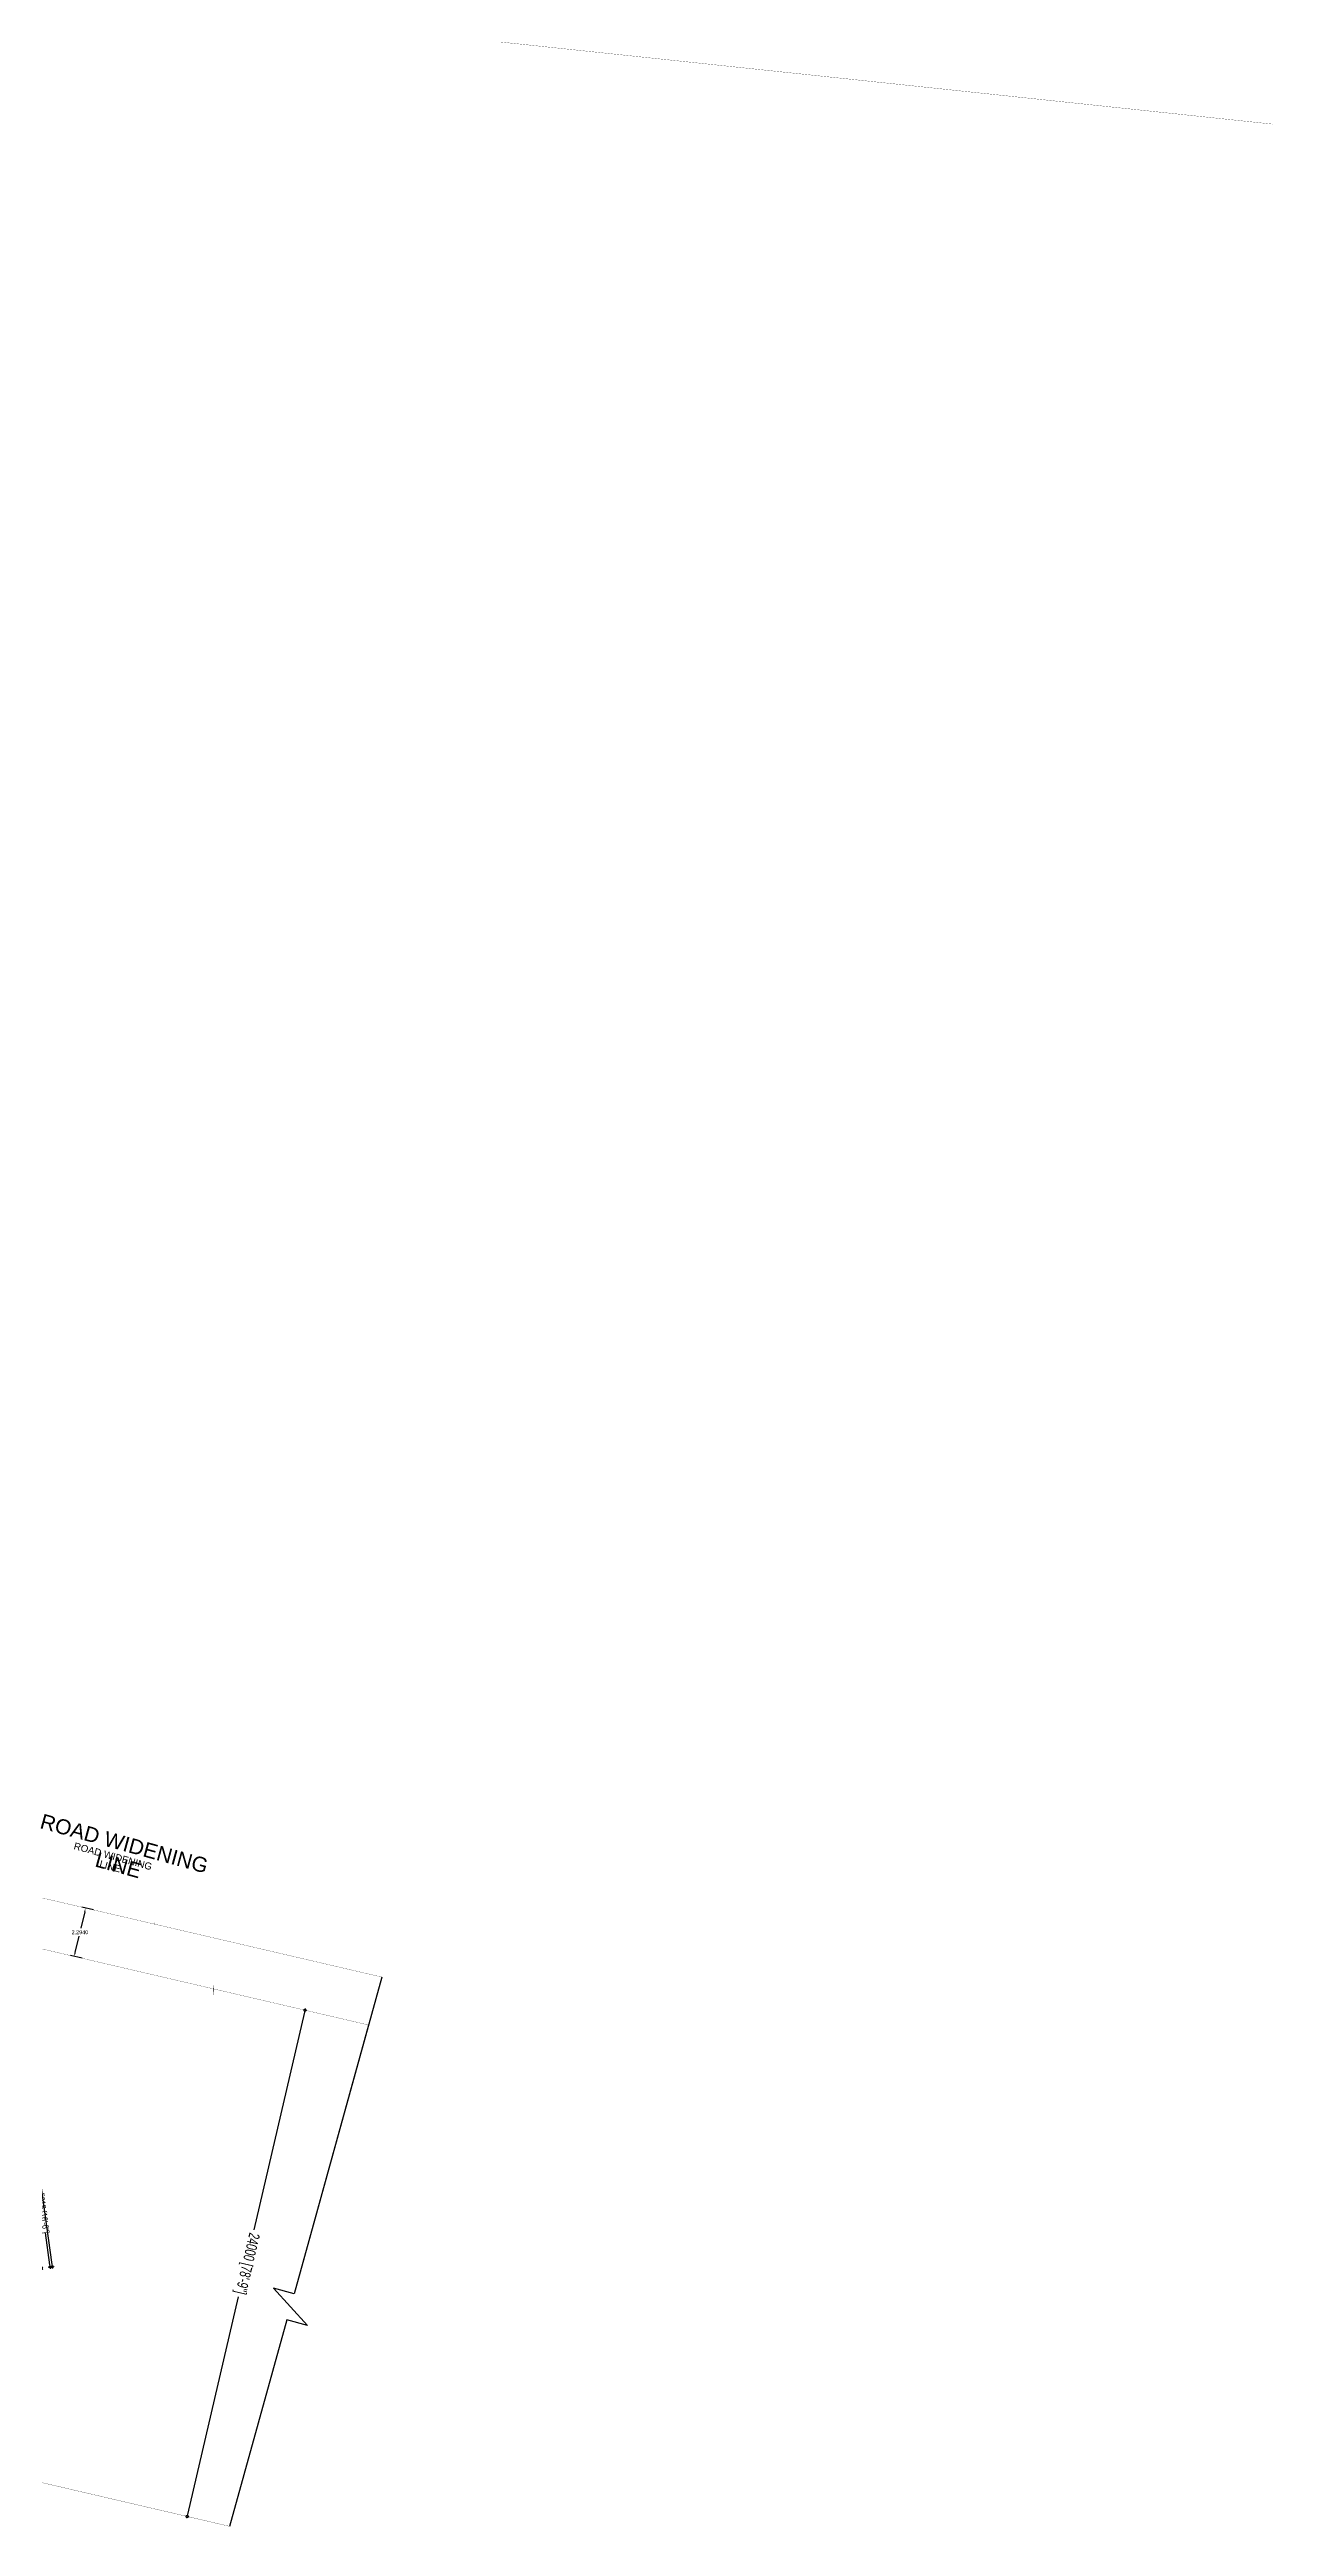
# Model space of a CAD drawing. Header units: millimetres. Extents: x 1330 to 3437, y 431 to 1156.
# Drawn here: x 1537 to 1593.5, y 949.2 to 1063.6 of the extents above; entities that cross this region are included whole.
import ezdxf

# ---------------------------------------------------------------- set-up
doc = ezdxf.new("R2010")
doc.units = ezdxf.units.MM
doc.linetypes.add('DASHED2', pattern=[0.375, 0.25, -0.125])
doc.layers.add('A03 Roads', color=7, linetype='Continuous', lineweight=15)
doc.layers.add('T01 Dimenstions Scale 01', color=106, linetype='Continuous', lineweight=9)
doc.layers.add('C LINE TEXT', color=7, linetype='Continuous')
doc.styles.add('SANSSERIFBOLD', font='arial.ttf')
doc.styles.get("Standard").update_dxf_attribs({"font": 'arial.ttf'})
doc.styles.add('vka-romans', font='GOTHIC.TTF', dxfattribs={"width": 0.7})
doc.dimstyles.get("Standard").update_dxf_attribs({"dimtxt": 0.18, "dimasz": 0.18, "dimexe": 0.18, "dimexo": 0.0625, "dimgap": 0.09, "dimtad": 0, "dimtih": 1, "dimtoh": 1, "dimdec": 4, "dimzin": 0, "dimdsep": 46, "dimtxsty": 'Standard', "dimcen": 0.09, "dimadec": 0, "dimazin": 0, "dimtfac": 1, "dimtdec": 4, "dimtofl": 0, "dimtmove": 0, "dimatfit": 3, "dimfxl": 1, "dimtolj": 1, "dimtzin": 0, "dimarcsym": 0})
doc.dimstyles.new('vka-dim0100', dxfattribs={"dimscale": 100, "dimtxt": 1, "dimasz": 0.7, "dimexe": 1.5, "dimexo": 2.5, "dimgap": 1, "dimtad": 0, "dimdec": 0, "dimzin": 0, "dimdsep": 46, "dimtxsty": 'vka-romans', "dimblk": 'vkadot', "dimcen": 1.5, "dimdle": 1.5, "dimse1": 1, "dimse2": 1, "dimclrd": 256, "dimclre": 256, "dimclrt": 7, "dimadec": 1, "dimazin": 0, "dimtfac": 1, "dimtdec": 0, "dimtofl": 0, "dimtmove": 2, "dimatfit": 3, "dimfxl": 1, "dimtolj": 1, "dimtzin": 0, "dimarcsym": 0})

# ---------------------------------------------------------------- blocks, each defined once
blk = doc.blocks.new('vkadot')
at = {"layer": 'T01 Dimenstions Scale 01'}
for q in [(-0.8543883312640899, 0), (0, 0.8543883312638627), (0.8543883312640899, 0), (0, -0.8543883312638627)]:
    blk.add_line((0, 0), q, dxfattribs=at)
blk.add_circle((0, 0), 0.5792469711474268, dxfattribs=at)
blk = doc.blocks.new('*D68')
at = {"layer": 'T01 Dimenstions Scale 01', "lineweight": -2, "transparency": 16777216}
for p, q in [((-1953156.586077103, 76222.22831378167), (-1947010.892761747, 61976.35766394029)), ((-1939506.45673019, 44580.88745093159), (-1945652.150045546, 58826.75810077309))]:
    blk.add_line(p, q, dxfattribs=at)
at = {"layer": 'T01 Dimenstions Scale 01', "lineweight": -2, "transparency": 16777216, "xscale": 100, "yscale": 100, "zscale": 100}
for p, rotation in [((-1953196.197447659, 76314.04846038716), 113.3354511430452), ((-1939466.845359634, 44489.0673043261), 293.3354511430452)]:
    blk.add_blockref('vkadot', p, dxfattribs=dict(at, rotation=rotation))
at = {"layer": 'T01 Dimenstions Scale 01', "color": 7, "transparency": 16777216, "insert": (-1946331.521403647, 60401.55788235704), "char_height": 500, "attachment_point": 5, "rotation": 293.3354511430452, "style": 'vka-romans'}
blk.add_mtext('\\A1;34660 [113\'-9"]', dxfattribs=at)
blk = doc.blocks.new('*D70')
at = {"layer": 'T01 Dimenstions Scale 01', "lineweight": -2, "transparency": 16777216}
for p, q in [((-1937560.339413608, 40069.73888903484), (-1935168.670222218, 34525.78994960093)), ((-1931545.871016916, 26128.05087919813), (-1933937.540208307, 31671.99981863191))]:
    blk.add_line(p, q, dxfattribs=at)
at = {"layer": 'T01 Dimenstions Scale 01', "lineweight": -2, "transparency": 16777216, "xscale": 100, "yscale": 100, "zscale": 100}
for p, rotation in [((-1937599.950784165, 40161.55903564021), 113.335451143045), ((-1931506.25964636, 26036.23073259264), 293.335451143045)]:
    blk.add_blockref('vkadot', p, dxfattribs=dict(at, rotation=rotation))
at = {"layer": 'T01 Dimenstions Scale 01', "color": 7, "transparency": 16777216, "insert": (-1934553.105215262, 33098.89488411637), "char_height": 500, "attachment_point": 5, "rotation": 293.335451143045, "style": 'vka-romans'}
blk.add_mtext('\\A1;15384 [50\'-6"]', dxfattribs=at)
blk = doc.blocks.new('*D87')
at = {"layer": 'T01 Dimenstions Scale 01', "lineweight": -2, "transparency": 16777216}
for p, q in [((-1965991.107604633, 44238.00639941148), (-1950536.555606367, 35875.39824163949)), ((-1932065.167376537, 25880.35070396424), (-1947519.719374803, 34242.95886173635))]:
    blk.add_line(p, q, dxfattribs=at)
at = {"layer": 'T01 Dimenstions Scale 01', "lineweight": -2, "transparency": 16777216, "xscale": 100, "yscale": 100, "zscale": 100}
for p, rotation in [((-1966079.057307289, 44285.59683755483), 151.5817494426584), ((-1931977.217673881, 25832.76026582089), 331.5817494426585)]:
    blk.add_blockref('vkadot', p, dxfattribs=dict(at, rotation=rotation))
at = {"layer": 'T01 Dimenstions Scale 01', "color": 7, "transparency": 16777216, "insert": (-1949028.137490585, 35059.17855168786), "char_height": 500, "attachment_point": 5, "rotation": 331.5817494426584, "style": 'vka-romans'}
blk.add_mtext('\\A1;38774 [127\'-3"]', dxfattribs=at)
blk = doc.blocks.new('*D38')
at = {"layer": 'T01 Dimenstions Scale 01', "lineweight": -2, "transparency": 16777216}
for p, q in [((-1923421.152724723, 40469.99718881294), (-1922990.733458014, 30160.35131861904)), ((-1922428.387043626, 16690.71174360484), (-1922858.806310335, 27000.3576137987))]:
    blk.add_line(p, q, dxfattribs=at)
at = {"layer": 'T01 Dimenstions Scale 01', "lineweight": -2, "transparency": 16777216, "xscale": 100, "yscale": 100, "zscale": 100}
for p, rotation in [((-1923425.324009097, 40569.91015287), 92.39066351713038), ((-1922424.215759251, 16590.79877954778), 272.3906635171303)]:
    blk.add_blockref('vkadot', p, dxfattribs=dict(at, rotation=rotation))
at = {"layer": 'T01 Dimenstions Scale 01', "color": 7, "transparency": 16777216, "insert": (-1922924.769884174, 28580.35446620887), "char_height": 500, "attachment_point": 5, "rotation": 272.39066351713035, "style": 'vka-romans'}
blk.add_mtext('\\A1;24000 [78\'-9"]', dxfattribs=at)
blk = doc.blocks.new('*D117')
at = {"layer": 'T01 Dimenstions Scale 01', "lineweight": -2, "transparency": 16777216}
for p, q in [((-2467464.43075652, 39271.66333165753), (-2466869.123723603, 37891.72675612383)), ((-2465555.870697425, 34847.57343094947), (-2466151.177730342, 36227.51000648306))]:
    blk.add_line(p, q, dxfattribs=at)
at = {"layer": 'T01 Dimenstions Scale 01', "lineweight": -2, "transparency": 16777216, "xscale": 100, "yscale": 100, "zscale": 100}
for p, rotation in [((-2467504.042127076, 39363.48347826302), 113.335451143046), ((-2465516.259326869, 34755.75328434398), 293.335451143046)]:
    blk.add_blockref('vkadot', p, dxfattribs=dict(at, rotation=rotation))
at = {"layer": 'T01 Dimenstions Scale 01', "color": 7, "transparency": 16777216, "insert": (-2466510.150726973, 37059.61838130362), "char_height": 300, "attachment_point": 5, "rotation": 293.33545114304604, "style": 'vka-romans'}
blk.add_mtext('\\A1;5018 [16\'-6"]', dxfattribs=at)
blk = doc.blocks.new('*D118')
at = {"layer": 'T01 Dimenstions Scale 01', "lineweight": -2, "transparency": 16777216}
for p, q in [((-2469287.103087023, 43496.66333165858), (-2468775.227801611, 42310.123631311)), ((-2467543.653497633, 39455.30362486851), (-2468055.528783045, 40641.84332521609))]:
    blk.add_line(p, q, dxfattribs=at)
at = {"layer": 'T01 Dimenstions Scale 01', "lineweight": -2, "transparency": 16777216, "xscale": 100, "yscale": 100, "zscale": 100}
for p, rotation in [((-2469326.714457579, 43588.48347826407), 113.3354511430429), ((-2467504.042127077, 39363.48347826302), 293.3354511430429)]:
    blk.add_blockref('vkadot', p, dxfattribs=dict(at, rotation=rotation))
at = {"layer": 'T01 Dimenstions Scale 01', "color": 7, "transparency": 16777216, "insert": (-2468415.378292328, 41475.98347826337), "char_height": 300, "attachment_point": 5, "rotation": 293.3354511430429, "style": 'vka-romans'}
blk.add_mtext('\\A1;4601 [15\'-1"]', dxfattribs=at)
blk = doc.blocks.new('*D119')
at = {"layer": 'T01 Dimenstions Scale 01', "lineweight": -2, "transparency": 16777216}
for p, q in [((-2471935.909740108, 49636.66333165893), (-2471040.627350576, 47561.37638486619)), ((-2469366.325828135, 43680.30362486932), (-2470261.608217667, 45755.59057166229))]:
    blk.add_line(p, q, dxfattribs=at)
at = {"layer": 'T01 Dimenstions Scale 01', "lineweight": -2, "transparency": 16777216, "xscale": 100, "yscale": 100, "zscale": 100}
for p, rotation in [((-2471975.521110664, 49728.48347826442), 113.3354511430458), ((-2469326.714457579, 43588.48347826395), 293.3354511430458)]:
    blk.add_blockref('vkadot', p, dxfattribs=dict(at, rotation=rotation))
at = {"layer": 'T01 Dimenstions Scale 01', "color": 7, "transparency": 16777216, "insert": (-2470651.117784122, 46658.48347826442), "char_height": 300, "attachment_point": 5, "rotation": 293.3354511430458, "style": 'vka-romans'}
blk.add_mtext('\\A1;6687 [21\'-11"]', dxfattribs=at)
blk = doc.blocks.new('*D121')
at = {"layer": 'T01 Dimenstions Scale 01', "lineweight": -2, "transparency": 16777216}
for p, q in [((-2479805.728260344, 43373.49203989608), (-2473713.009824952, 39529.36846700963)), ((-2465975.497251877, 34647.48285337561), (-2472068.215687269, 38491.6064262623))]:
    blk.add_line(p, q, dxfattribs=at)
at = {"layer": 'T01 Dimenstions Scale 01', "lineweight": -2, "transparency": 16777216, "xscale": 100, "yscale": 100, "zscale": 100}
for p, rotation in [((-2479890.301640582, 43426.85254359571), 147.7506421689561), ((-2465890.923871639, 34594.12234967598), 327.7506421689561)]:
    blk.add_blockref('vkadot', p, dxfattribs=dict(at, rotation=rotation))
at = {"layer": 'T01 Dimenstions Scale 01', "color": 7, "transparency": 16777216, "insert": (-2472890.612756111, 39010.48744663596), "char_height": 300, "attachment_point": 5, "rotation": 327.75064216895606, "style": 'vka-romans'}
blk.add_mtext('\\A1;16553 [54\'-4"]', dxfattribs=at)
blk = doc.blocks.new('*D131')
at = {"color": 0, "lineweight": -2, "transparency": 16777216}
for p, q in [((1539.070112717751, 977.6585309910665), (1538.532476064669, 977.7837258574539)), ((1538.666962892472, 977.5675932751175), (1538.490009052151, 976.8076829592568)), ((1538.549842815049, 975.4242846736258), (1538.012206161966, 975.5494795400132)), ((1538.228338744303, 975.6839663678169), (1538.405292584624, 976.4438766836771))]:
    blk.add_line(p, q, dxfattribs=at)
at = {"color": 0, "transparency": 16777216}
for points in [[(1538.637744608294, 977.5743970879952), (1538.69618117665, 977.5607894622398), (1538.707785769738, 977.7429029801875)], [(1538.199120460125, 975.6907701806946), (1538.257557028481, 975.6771625549392), (1538.187515867036, 975.5086566627468)]]:
    blk.add_solid(points, dxfattribs=at)
at = {"color": 0, "transparency": 16777216, "insert": (1538.447650818387, 976.6257798214672), "char_height": 0.18, "attachment_point": 5}
blk.add_mtext('\\A1;2.2940', dxfattribs=at)
blk = doc.blocks.new('fdgdg')
at = {"color": 5, "linetype": 'DASHED2', "ltscale": 5500, "const_width": 9.999999999999998}
blk.add_lwpolyline([(-2142088.057496331, 96825.06794250512), (-1903647.419090194, 136421.9379015246)], dxfattribs=at)
at = {"color": 250, "ltscale": 0.15}
blk.add_lwpolyline([(-1920413.651609674, 40695.64500758529), (-1920413.651609674, 27810.60947034846), (-1921403.116721592, 27810.60947034985), (-1919424.186497756, 26576.03568334074), (-1920413.651609674, 26576.03568334214), (-1920413.651609674, 16674.73818521004)], dxfattribs=at)
at = {"layer": 'A03 Roads', "color": 5, "linetype": 'DASHED2', "ltscale": 5500, "const_width": 9.999999999999998}
for points in [[(-2104235.87230481, 41210.5337797968), (-2076467.975494391, 38669.80730661424), (-1981663.666843907, 38138.50706380839), (-1920413.651609674, 40695.64500758529)], [(-2104235.872304809, 17110.27902974418), (-2077630.772244505, 14675.94694851944), (-1981230.119056076, 14135.70050615619), (-1920413.651609674, 16674.73818521004)]]:
    blk.add_lwpolyline(points, dxfattribs=at)
at = {"layer": 'C LINE TEXT'}
blk.add_lwpolyline([(-1927736.800453349, 40389.90954442706, 0, 300.4606864419755, 0), (-1928043.064116634, 41222.60115341842, 0, 0, 0), (-1929344.522413366, 45279.37946333444, 0, 0, 0), (-1936796.165623809, 45279.37946333444, 0, 0, 0)], format="xyseb", dxfattribs=at)
at = {"layer": 'C LINE TEXT', "color": 6, "insert": (-1933521.778440705, 44374.67357580186), "char_height": 689.8862628653268, "width": 9258.818836139762, "attachment_point": 8, "rotation": 0.18795514061325988, "line_spacing_factor": 0.9, "style": 'SANSSERIFBOLD'}
blk.add_mtext('ROAD WIDENING LINE', dxfattribs=at)
at = {"layer": 'T01 Dimenstions Scale 01'}
for p1, p2, distance, picture, middle in [((-1953666.944868408, 76110.96720631549), (-1939937.592780382, 44285.98605025443), 512.684239953026, '*D68', (-1946331.521403647, 60401.55788235704)), ((-1966078.846700518, 44285.98605025443), (-1931977.007067109, 25833.1494785205), -0.44254009755793594, '*D87', (-1949028.137490585, 35059.17855168786)), ((-1938070.698204914, 39958.47778156819), (-1931977.007067109, 25833.1494785205), 512.6842399540701, '*D70', (-1934553.105215262, 33098.89488411637))]:
    dim = blk.add_aligned_dim(p1=p1, p2=p2, distance=distance, dimstyle='vka-dim0100', override={"dimtxt": 5, "dimasz": 1, "dimfxl": 3}, dxfattribs=at)
    dim.commit()
    dim.dimension.update_dxf_attribs({"geometry": picture, "text_midpoint": middle})
dim = blk.add_aligned_dim(p1=(-1923425.324009096, 40569.91015286996), p2=(-1922424.21575925, 16590.79877954776), distance=-9.310121337717398e-10, dimstyle='vka-dim0100', override={"dimtxt": 5, "dimasz": 1, "dimfxl": 3}, dxfattribs=at)
dim.commit()
dim.dimension.update_dxf_attribs({"geometry": '*D38', "text_midpoint": (-1922924.769884174, 28580.35446620883), "insert": (0, -3.637978807091713e-11)})
blk = doc.blocks.new('efdf')
at = {"color": 250, "ltscale": 0.15}
blk.add_lwpolyline([(-1776044.590333287, 769636.5564176618), (-1776044.590333287, 754456.0199964155), (-1777034.055445205, 754456.0199964169), (-1775055.125221369, 753221.4462094078), (-1776044.590333287, 753221.4462094092), (-1776044.590333287, 743320.148711277)], dxfattribs=at)
at = {"layer": 'A03 Roads', "linetype": 'DASHED2', "ltscale": 5500, "const_width": 9.999999999999998}
for points in [[(-1857327.900494079, 767170.0373358651), (-1837751.833817415, 767060.3295691344), (-1776044.590333287, 769636.5564176618)], [(-1857348.019921573, 740896.4284626007), (-1836861.368895221, 740781.6176188267), (-1776044.901448819, 743320.6552978805)]]:
    blk.add_lwpolyline(points, dxfattribs=at)
at = {"layer": 'C LINE TEXT'}
blk.add_lwpolyline([(-1786800.371755165, 769187.5113572864, 0, 140.2622282019345, 0), (-1786943.342951624, 769576.2316982576, 0, 0, 0), (-1787550.894784023, 771470.0327535913, 0, 0, 0), (-1791029.499898187, 771470.0327535913, 0, 0, 0)], format="xyseb", dxfattribs=at)
at = {"layer": 'C LINE TEXT', "color": 6, "insert": (-1789500.93771677, 771047.6944265529), "char_height": 322.0553929410107, "width": 4322.237880281887, "attachment_point": 8, "rotation": 0.18795514061325988, "line_spacing_factor": 0.9, "style": 'SANSSERIFBOLD'}
blk.add_mtext('ROAD WIDENING LINE', dxfattribs=at)
at = {"layer": 'T01 Dimenstions Scale 01'}
for p1, p2, distance, picture, middle in [((-1791418.089805905, 761310.7836119042), (-1794066.89645899, 767450.7836119047), -408.0417627504273, '*D119', (-1792367.828587678, 764542.4145465726)), ((-1801607.012444139, 761310.7836119042), (-1787607.634675195, 752478.0534179843), -9.812316916923256e-11, '*D121', (-1794607.323559667, 756894.4185149441)), ((-1789595.417475403, 757085.7836119033), (-1791418.089805905, 761310.7836119042), -408.0417627506872, '*D118', (-1790132.089095884, 759359.9145465716)), ((-1787607.634675195, 752478.0534179843), (-1789595.417475403, 757085.7836119033), -408.04176275149615, '*D117', (-1788226.861530529, 754943.5494496118))]:
    dim = blk.add_aligned_dim(p1=p1, p2=p2, distance=distance, dimstyle='vka-dim0100', override={"dimtxt": 3, "dimasz": 1, "dimfxl": 3}, dxfattribs=at)
    dim.commit()
    dim.dimension.update_dxf_attribs({"geometry": picture, "text_midpoint": middle, "insert": (678283.2891964432, 717883.9310683082)})

msp = doc.modelspace()

# ---------------------------------------------------------------- block references
at = {"rotation": 344.5009561756062}
for name, p, xscale, yscale, zscale in [('fdgdg', (3391.483909519568, 419.9501590302311, 91.374), 0.0009999999999999998, 0.0009999999999999998, 0.0009999999999999998), ('efdf', (3058.188823360749, -241.691524699276, 91.374), 0.001, 0.001, 0.001)]:
    msp.add_blockref(name, p, dxfattribs=dict(at, xscale=xscale, yscale=yscale, zscale=zscale))

# ---------------------------------------------------------------- dimensions: what is measured, and where the dimension line sits
dim = msp.add_aligned_dim(p1=(1538.610714240421, 975.4101100634638, 91.374), p2=(1539.130984143123, 977.6443563809046, 91.374), distance=0.4345207652874409, dimstyle='Standard')
dim.commit()
dim.dimension.update_dxf_attribs({"geometry": '*D131', "text_midpoint": (1538.447650818387, 976.6257798214672)})

doc.saveas('drawing.dxf')
